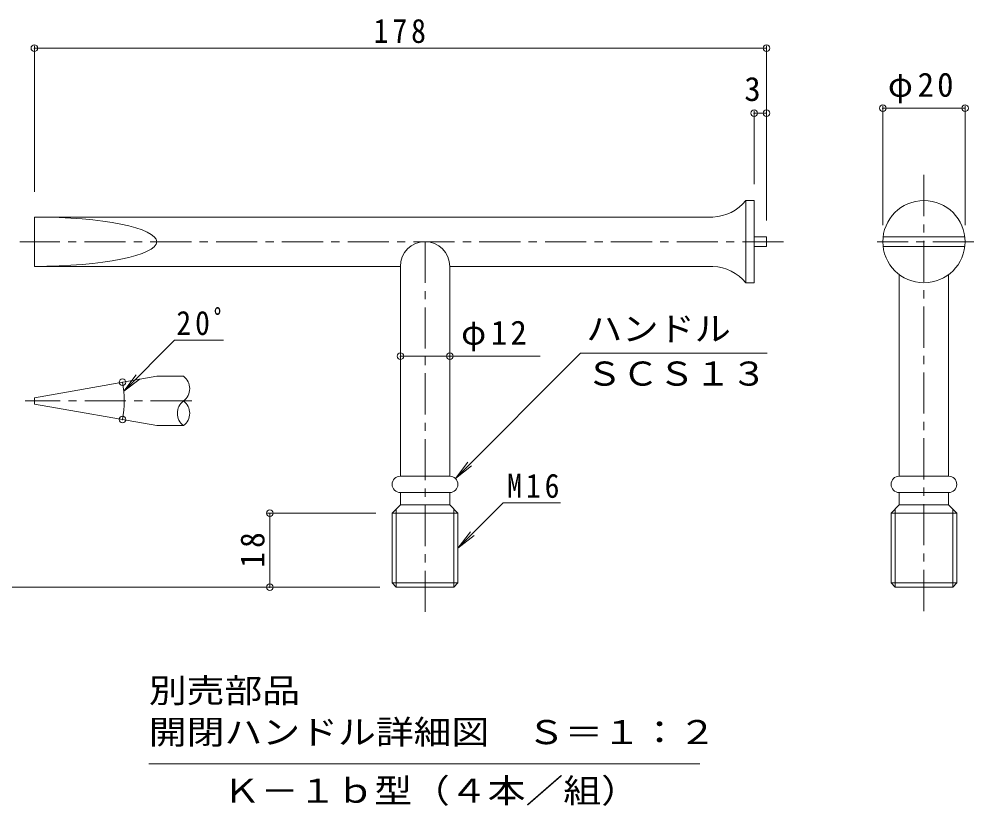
# Model space of a CAD drawing. Units: millimetres at full size. Extents: x -748 to 782, y -550 to 532.
# Drawn here: x 479.6 to 711.8, y -386.6 to -195.4 of the extents above; entities that cross this region are included whole.
import ezdxf
from ezdxf.enums import TextEntityAlignment as Align

# ---------------------------------------------------------------- set-up
doc = ezdxf.new("R2010")
doc.units = ezdxf.units.MM
doc.header["$LTSCALE"] = 2
doc.header["$PDMODE"] = 32
doc.header["$PDSIZE"] = 1.6
doc.linetypes.add('CHAIN1', pattern=[8, 5, -1, 1, -1])
doc.layers.add('D-5', color=7, linetype='Continuous', lineweight=9)
doc.layers.add('D-F', color=7, linetype='Continuous', lineweight=9)
doc.styles.add('ＭＳ ゴシック', font='')
doc.styles.get('ＭＳ ゴシック').set_extended_font_data('MS Gothic')

msp = doc.modelspace()

# ---------------------------------------------------------------- linework, layer by layer
at = {"layer": 'D-5', "color": 3, "linetype": 'CHAIN1'}
for p, q in [((699.633, -233.269), (699.633, -340.699)), ((665.521, -249.485), (479.829, -249.485)), ((578.328, -249.485), (578.328, -340.699)), ((711.787, -249.485), (688.237, -249.485)), ((521.597, -288.193), (481.112, -288.193))]:
    msp.add_line(p, q, dxfattribs=at)
at = {"layer": 'D-5', "color": 3}
for p, q in [((656.328, -239.485), (656.328, -259.485)), ((658.328, -239.485), (656.328, -239.485)), ((658.328, -239.485), (658.328, -259.485)), ((661.328, -248.335), (658.328, -248.335)), ((661.328, -248.335), (661.328, -250.635)), ((689.7, -248.335), (709.567, -248.335)), ((661.328, -250.635), (658.328, -250.635)), ((689.7, -250.635), (709.567, -250.635)), ((584.328, -255.485), (648.328, -255.485)), ((584.328, -255.485), (584.328, -306.485)), ((693.633, -257.485), (693.633, -306.485)), ((705.633, -257.485), (705.633, -306.485)), ((658.328, -259.485), (656.328, -259.485)), ((519.597, -282.193), (513.103, -282.193)), ((483.328, -287.443), (483.328, -288.943)), ((513.102, -294.193), (519.597, -294.193)), ((693.633, -306.485), (705.633, -306.485)), ((572.328, -310.485), (572.328, -313.485)), ((693.633, -310.485), (705.633, -310.485)), ((693.633, -310.485), (693.633, -313.485)), ((705.633, -310.485), (705.633, -313.485)), ((570.328, -315.485), (572.328, -313.485)), ((570.328, -315.485), (570.328, -332.43)), ((571.328, -333.485), (571.328, -314.485)), ((572.328, -313.485), (584.328, -313.485)), ((586.328, -315.485), (584.328, -313.485)), ((585.328, -314.485), (585.328, -333.485)), ((691.633, -315.485), (693.633, -313.485)), ((691.633, -315.485), (691.633, -332.43)), ((692.634, -333.485), (692.634, -314.485)), ((693.633, -313.485), (705.633, -313.485)), ((707.633, -315.485), (705.633, -313.485)), ((706.633, -314.485), (706.633, -333.485)), ((570.328, -332.43), (586.328, -332.43)), ((570.328, -332.43), (571.328, -333.485)), ((585.328, -333.485), (571.328, -333.485)), ((585.328, -333.485), (586.328, -332.43)), ((691.633, -332.43), (707.633, -332.43)), ((691.633, -332.43), (692.634, -333.485)), ((706.633, -333.485), (692.634, -333.485)), ((706.633, -333.485), (707.633, -332.43))]:
    msp.add_line(p, q, dxfattribs=at)
at = {"layer": 'D-5'}
for p, q in [((584.328, -277.314), (606.345, -277.314)), ((616.117, -276.601), (661.493, -276.601)), ((585.694, -307.024), (589.661, -303.98)), ((597.354, -312.932), (611.296, -312.932)), ((586.328, -323.958), (590.295, -320.914)), ((511.154, -376.389), (645.154, -376.389))]:
    msp.add_line(p, q, dxfattribs=at)
at = {"layer": 'D-5', "color": 3}
for points in [[(648.328, -243.485), (483.328, -243.485), (483.328, -255.485), (572.328, -255.485)], [(572.328, -255.485), (572.328, -306.485), (584.328, -306.485)], [(572.328, -310.485), (584.328, -310.485), (584.328, -313.485)], [(570.328, -315.485), (586.328, -315.485), (586.328, -332.43)], [(691.633, -315.485), (707.633, -315.485), (707.633, -332.43)]]:
    msp.add_lwpolyline(points, dxfattribs=at)
at = {"layer": 'D-5'}
for points in [[(616.117, -276.601), (585.694, -307.024), (588.738, -303.057)], [(597.354, -312.932), (586.328, -323.958), (589.372, -319.991)]]:
    msp.add_lwpolyline(points, dxfattribs=at)
at = {"layer": 'D-5', "color": 3}
msp.add_circle((699.633, -249.485), 10, dxfattribs=at)
for centre, radius, start, end in [((647.964, -232.757), 10.734, 271.94333, 321.18758), ((578.328, -255.485), 6, 0, 180), ((647.964, -266.213), 10.734, 38.81242, 88.06058), ((517.347, -285.193), 3.75, 306.87005, 53.12995), ((521.847, -291.193), 3.75, 126.87005, 233.12995), ((517.347, -291.193), 3.75, 306.87005, 53.12995), ((572.328, -308.485), 2, 90, 270), ((584.328, -308.485), 2, 270, 90), ((693.633, -308.485), 2, 90, 270), ((705.633, -308.485), 2, 270, 90)]:
    msp.add_arc(centre, radius, start, end, dxfattribs=at)
msp.add_ellipse((483.328, -249.485), major_axis=(29.774, 0), ratio=0.201518, start_param=4.712389, end_param=7.8539816, dxfattribs=at)
at = {"layer": 'D-F'}
for p, q in [((483.328, -201.862), (483.328, -237.332)), ((661.328, -201.862), (661.328, -244.335)), ((483.328, -202.462), (661.328, -202.462)), ((658.328, -217.643), (658.328, -235.485)), ((689.633, -216.443), (689.633, -245.485)), ((689.633, -217.043), (709.633, -217.043)), ((709.633, -216.443), (709.633, -245.485)), ((661.328, -218.243), (658.328, -218.243)), ((517.436, -273.461), (529.307, -273.461)), ((572.328, -277.314), (584.328, -277.314)), ((505.061, -285.836), (509.027, -282.793)), ((539.967, -315.485), (566.328, -315.485)), ((540.567, -333.485), (540.567, -315.485)), ((450.188, -333.485), (567.328, -333.485))]:
    msp.add_line(p, q, dxfattribs=at)
at = {"layer": 'D-F', "color": 3}
for p, q in [((483.328, -287.443), (513.103, -282.193)), ((483.328, -288.943), (513.102, -294.193))]:
    msp.add_line(p, q, dxfattribs=at)
at = {"layer": 'D-F'}
msp.add_lwpolyline([(517.436, -273.461), (505.061, -285.836), (508.104, -281.87)], dxfattribs=at)
msp.add_arc((479.075, -288.193), 26.093, 350, 10, dxfattribs=at)
for p in [(483.328, -202.462), (661.328, -202.462), (658.328, -218.243), (661.328, -218.243), (689.633, -217.043), (709.633, -217.043), (572.328, -277.314), (584.328, -277.314), (504.771, -283.663), (504.771, -292.724), (540.567, -315.485), (540.567, -333.485)]:
    msp.add_point(p, dxfattribs=at)

# ---------------------------------------------------------------- texts
at = {"layer": 'D-5', "color": 2, "style": 'ＭＳ ゴシック'}
for s, width, p in [('ハンドル', 1.1, (617.493, -275.337)), ('ＳＣＳ１３', 1.1, (617.493, -286.242)), ('別売部品', 1.15, (511.154, -363.289)), ('開閉ハンドル詳細図\u3000Ｓ＝１：２', 1.15, (511.154, -373.389)), ('Ｋ－１ｂ型（４本／組）', 1.15, (529.154, -387.633))]:
    msp.add_text(s, height=5.865, dxfattribs=dict(at, width=width)).set_placement(p, align=Align.BOTTOM_LEFT)
at = {"layer": 'D-5', "color": 2, "insert": (598.296, -311.839), "char_height": 5.865, "attachment_point": 7, "style": 'ＭＳ ゴシック'}
msp.add_mtext('\\T1.27;\\W0.9;M16', dxfattribs=at)
at = {"layer": 'D-F', "color": 2, "style": 'ＭＳ ゴシック'}
msp.add_text('3', height=5.865, dxfattribs=at).set_placement((655.958, -217.043), align=Align.BOTTOM_LEFT)
at = {"layer": 'D-F', "color": 2, "char_height": 5.865, "attachment_point": 7, "style": 'ＭＳ ゴシック'}
for s, insert in [('\\T1.27;\\W0.9;178', (565.828, -201.262)), ('\\T1.19;φ20', (690.883, -215.843)), ('\\T1.27;\\W0.9;20ﾟ', (517.857, -272.257)), ('\\T1.19;φ12', (587.115, -276.114))]:
    msp.add_mtext(s, dxfattribs=dict(at, insert=insert))
at = {"layer": 'D-F', "color": 2, "insert": (539.367, -328.735), "char_height": 5.865, "attachment_point": 7, "rotation": 90, "style": 'ＭＳ ゴシック'}
msp.add_mtext('\\T1.27;\\W0.95;18', dxfattribs=at)

doc.saveas('drawing.dxf')
